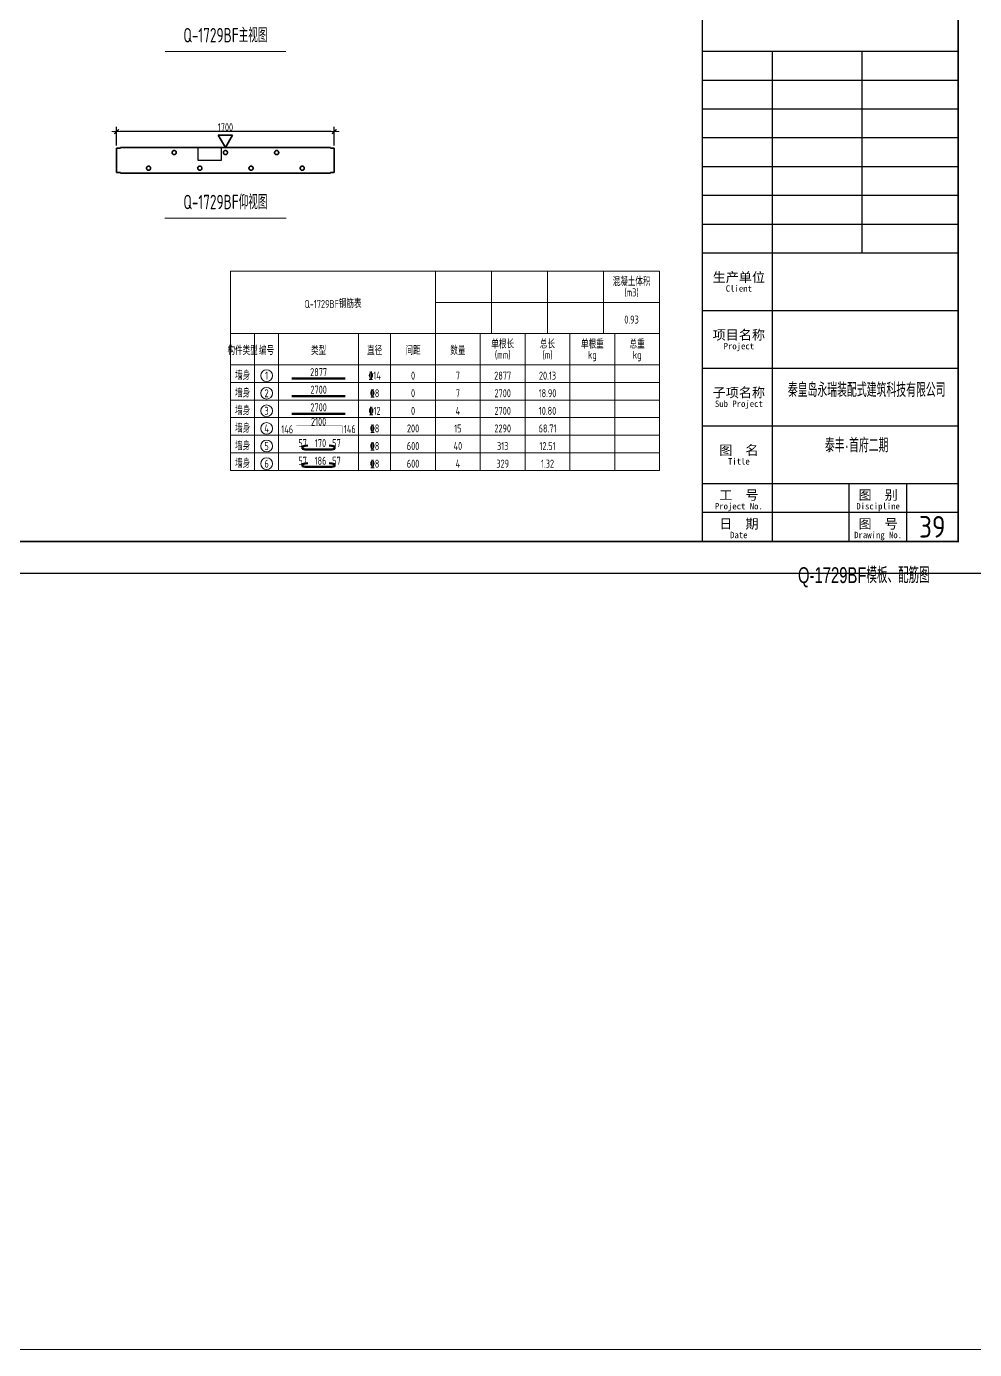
# Model space of a CAD drawing. Extents: x -85320 to 1679916, y -1321939 to 627.
# Drawn here: x 1052837 to 1082452, y -1211112 to -1169789 of the extents above; entities that cross this region are included whole.
import ezdxf
from ezdxf.enums import TextEntityAlignment as Align

# ---------------------------------------------------------------- set-up
doc = ezdxf.new("R2010")
doc.units = 0
doc.header["$LTSCALE"] = 1000
doc.linetypes.add('点划线', pattern=[1850, 1200, -300, 50, -300])
for name, color, linetype in [('BORDER', 7, 'Continuous'), ('TH', 7, 'Continuous'), ('Y-03墙-03预制墙钢筋', 1, 'Continuous'), ('图框文字', 7, 'Continuous'), ('打印线框', 7, 'Continuous'), ('拉模', 7, 'Continuous')]:
    doc.layers.add(name, color=color, linetype=linetype)
for name, color, linetype, lineweight in [('参数表文字', 7, 'Continuous', 18), ('参数表边线', 253, 'Continuous', 18), ('梁截面纵筋', 1, 'Continuous', 50), ('预制墙图名', 7, 'Continuous', 18), ('预制墙墙身水平筋', 130, 'Continuous', 18), ('预制墙详图孔洞', 9, '点划线', 18), ('预制墙详图标注', 3, 'Continuous', 18), ('预制墙详图轮廓', 3, 'Continuous', 35)]:
    doc.layers.add(name, color=color, linetype=linetype, lineweight=lineweight)
doc.styles.get("Standard").update_dxf_attribs({"font": 'gbenor.shx', "bigfont": 'gbcbig.shx'})
doc.styles.add('TSSD_Rein', font='Tssdeng.shx', dxfattribs={"width": 0.7, "bigfont": 'hztxt.shx'})
doc.styles.add('中西文等高字体', font='hztxt_e.shx', dxfattribs={"width": 0.7, "bigfont": 'hbhz.shx'})
doc.styles.add('样式 1', font='yjkeng.shx', dxfattribs={"width": 0.7, "bigfont": 'yjkchn.shx'})
doc.styles.add('样式 2', font='yjkeng.shx', dxfattribs={"width": 0.7, "bigfont": 'yjkchn.shx'})
doc.styles.add('设计院一', font='', dxfattribs={"width": 0.8})
doc.styles.get('设计院一').set_extended_font_data('SimSun')
doc.dimstyles.new('盈建科结构', dxfattribs={"dimscale": 100, "dimtxt": 2.5, "dimasz": 1, "dimexe": 1.5, "dimexo": 0.625, "dimgap": 0.1, "dimtad": 1, "dimdec": 0, "dimrnd": 1, "dimzin": 0, "dimdsep": 46, "dimtxsty": '样式 1', "dimblk": '_yjkbk', "dimblk1": 'ARCHTICK', "dimblk2": 'ARCHTICK', "dimcen": 0.09, "dimadec": 0, "dimazin": 0, "dimtfac": 1, "dimtdec": 4, "dimtix": 1, "dimtmove": 2, "dimatfit": 3, "dimfxl": 1, "dimtolj": 1, "dimtzin": 0, "dimarcsym": 0})

# ---------------------------------------------------------------- blocks, each defined once
blk = doc.blocks.new('_yjkbk')
blk.add_line((-1, 0), (1.5, 0))
blk.add_lwpolyline([(-0.7, -0.7, 0.5, 0.5, 0), (0.7, 0.7, 0.5, 0.5, 0)], format="xyseb")
blk = doc.blocks.new('*D4319')
at = {"layer": 'Defpoints', "color": 0, "transparency": 16777216}
for p in [(1055652, -1173072), (1055652, -1173572), (1062452, -1173572)]:
    blk.add_point(p, dxfattribs=at)
at = {"layer": '预制墙详图标注', "color": 0, "lineweight": -2, "transparency": 16777216}
for p, q in [((1055652, -1173509), (1055652, -1172922)), ((1062352, -1173072), (1055752, -1173072)), ((1062452, -1173509), (1062452, -1172922))]:
    blk.add_line(p, q, dxfattribs=at)
at = {"layer": '预制墙详图标注', "color": 0, "lineweight": -2, "transparency": 16777216, "xscale": 100, "yscale": 100, "zscale": 100, "rotation": 180}
blk.add_blockref('_yjkbk', (1055652, -1173072), dxfattribs=at)
at = {"layer": '预制墙详图标注', "color": 0, "lineweight": -2, "transparency": 16777216, "xscale": 100, "yscale": 100, "zscale": 100}
blk.add_blockref('_yjkbk', (1062452, -1173072), dxfattribs=at)
at = {"layer": '预制墙详图标注', "color": 0, "transparency": 16777216, "insert": (1059052, -1173062), "char_height": 250, "attachment_point": 8, "style": '样式 1'}
blk.add_mtext('\\A1;1700', dxfattribs=at)
blk = doc.blocks.new('_ArchTick')
at = {"color": 0, "linetype": 'ByBlock', "const_width": 0.4}
blk.add_lwpolyline([(-0.5, -0.5), (0.5, 0.5)], dxfattribs=at)
blk = doc.blocks.new('图框1')
at = {"color": 7}
for p, q in [((1433679, -783089), (1425679, -783089)), ((1425679, -783089), (1425679, -823089)), ((1426679, -786689), (1426679, -783089)), ((1427679, -786689), (1427679, -783089)), ((1433679, -783089), (1433679, -823089)), ((1433679, -823089), (1433679, -783089)), ((1433679, -783089), (1433679, -823089)), ((1433679, -823089), (1433679, -783089)), ((1433679, -783989), (1425679, -783989)), ((1433679, -784889), (1425679, -784889)), ((1433679, -785789), (1425679, -785789)), ((1433679, -786689), (1425679, -786689)), ((1433679, -794189), (1425679, -794189)), ((1433679, -800789), (1425679, -800789)), ((1433679, -804289), (1425679, -804289)), ((1433679, -807789), (1425679, -807789)), ((1427879, -814089), (1427879, -807789)), ((1430679, -814089), (1430679, -807789)), ((1433679, -808689), (1425679, -808689)), ((1433679, -809589), (1425679, -809589)), ((1433679, -810489), (1425679, -810489)), ((1433679, -811389), (1425679, -811389)), ((1433679, -812289), (1425679, -812289)), ((1433679, -813189), (1425679, -813189)), ((1433679, -814089), (1425679, -814089)), ((1427879, -823089), (1427879, -814089)), ((1433679, -814089), (1431691, -814089)), ((1433679, -815889), (1425679, -815889)), ((1433679, -817689), (1425679, -817689)), ((1433679, -819489), (1425679, -819489)), ((1433679, -821289), (1425679, -821289)), ((1430279, -823089), (1430279, -821289)), ((1432079, -823089), (1432079, -821289)), ((1433679, -822189), (1425679, -822189)), ((1425679, -823089), (1433679, -823089)), ((1425679, -823089), (1433679, -823089))]:
    blk.add_line(p, q, dxfattribs=at)
at = {"layer": 'BORDER', "const_width": 50}
blk.add_lwpolyline([(1377779, -823089), (1377779, -783089), (1433679, -783089), (1433679, -823089)], close=True, dxfattribs=at)
at = {"color": 7, "style": '设计院一'}
for s, height, p in [('版本', 300, (1426237, -786289)), ('日期', 300, (1427179, -786289)), ('修改原因或内容', 300, (1430679, -786289)), ('Rev.', 200, (1426237, -786589)), ('Date', 200, (1427179, -786589)), ('Reason or Content', 200, (1430679, -786589)), ('生产单位', 300, (1426829, -814989)), ('Client', 200, (1426829, -815289)), ('项目名称', 300, (1426829, -816789)), ('Project', 200, (1426829, -817089)), ('子项名称', 300, (1426829, -818589)), ('Sub Project', 200, (1426829, -818889)), ('图  名', 300, (1426829, -820389)), ('Title', 200, (1426829, -820689)), ('工  号', 300, (1426829, -821789)), ('图  别', 300, (1431179, -821789)), ('Project No.', 200, (1426829, -822089)), ('Discipline', 200, (1431179, -822089)), ('日  期', 300, (1426829, -822689)), ('图  号', 300, (1431179, -822689)), ('Date', 200, (1426829, -822989)), ('Drawing No.', 200, (1431179, -822989))]:
    blk.add_text(s, height=height, dxfattribs=at).set_placement(p, align=Align.CENTER)
for s, height, p in [('审图章', 300, (1425879, -786989)), ('Trial Stamp', 200, (1427243, -786989)), ('设计单位', 300, (1425879, -794489)), ('Design Institute', 200, (1427708, -794489)), ('出图专用章', 300, (1425879, -801089)), ('Release Stamp', 200, (1428118, -801089))]:
    blk.add_text(s, height=height, dxfattribs=at).set_placement(p, align=Align.MIDDLE_LEFT)
at = {"layer": 'TH', "color": 2, "style": '中西文等高字体', "width": 0.7}
for s, p in [('秦皇岛永瑞装配式建筑科技有限公司', (1428359, -818709)), ('泰丰·首府二期', (1429517, -820439))]:
    blk.add_text(s, height=440, dxfattribs=at).set_placement(p, align=Align.BOTTOM_LEFT)

msp = doc.modelspace()

# ---------------------------------------------------------------- linework, layer by layer
at = {"layer": 'Y-03墙-03预制墙钢筋', "const_width": 6.4}
msp.add_lwpolyline([(1062696.253, -1182264.726), (1061266.553, -1182264.726, 0.414213562), (1061256.953, -1182274.326), (1061256.953, -1182498.749, 0.414213562), (1061266.553, -1182508.349), (1062696.253, -1182508.349, 0.414213562), (1062705.853, -1182498.749), (1062705.853, -1182274.326, 0.414213562)], format="xyb", close=True, dxfattribs=at)
at = {"layer": '参数表文字', "lineweight": 18}
for centre in [(1060338.323, -1180694.244), (1060338.323, -1181244.244), (1060338.323, -1181794.244), (1060338.323, -1182344.244), (1060338.323, -1182894.244), (1060338.323, -1183444.244)]:
    msp.add_circle(centre, 183.333, dxfattribs=at)
at = {"layer": '参数表边线', "lineweight": 18}
for p, q in [((1059213.323, -1179381.744), (1059213.323, -1177431.744)), ((1059213.323, -1177431.744), (1065613.323, -1177431.744)), ((1065613.323, -1179381.744), (1065613.323, -1177431.744)), ((1065613.323, -1178406.744), (1065613.323, -1177431.744)), ((1065613.323, -1177431.744), (1067363.323, -1177431.744)), ((1067363.323, -1178406.744), (1067363.323, -1177431.744)), ((1067363.323, -1177431.744), (1069113.323, -1177431.744)), ((1069113.323, -1178406.744), (1069113.323, -1177431.744)), ((1069113.323, -1177431.744), (1070863.323, -1177431.744)), ((1070863.323, -1178406.744), (1070863.323, -1177431.744)), ((1070863.323, -1177431.744), (1072613.323, -1177431.744)), ((1072613.323, -1178406.744), (1072613.323, -1177431.744)), ((1065613.323, -1179381.744), (1065613.323, -1178406.744)), ((1065613.323, -1178406.744), (1067363.323, -1178406.744)), ((1067363.323, -1179381.744), (1067363.323, -1178406.744)), ((1067363.323, -1178406.744), (1069113.323, -1178406.744)), ((1069113.323, -1179381.744), (1069113.323, -1178406.744)), ((1069113.323, -1178406.744), (1070863.323, -1178406.744)), ((1070863.323, -1179381.744), (1070863.323, -1178406.744)), ((1070863.323, -1178406.744), (1072613.323, -1178406.744)), ((1072613.323, -1179381.744), (1072613.323, -1178406.744)), ((1059213.323, -1179381.744), (1059963.323, -1179381.744)), ((1059213.323, -1179381.744), (1059213.323, -1180356.744)), ((1059963.323, -1179381.744), (1060713.323, -1179381.744)), ((1059963.323, -1179381.744), (1059963.323, -1180356.744)), ((1060713.323, -1179381.744), (1063213.323, -1179381.744)), ((1060713.323, -1179381.744), (1060713.323, -1180356.744)), ((1063213.323, -1179381.744), (1064213.323, -1179381.744)), ((1063213.323, -1179381.744), (1063213.323, -1180356.744)), ((1064213.323, -1179381.744), (1065613.323, -1179381.744)), ((1064213.323, -1179381.744), (1064213.323, -1180356.744)), ((1065613.323, -1179381.744), (1067013.323, -1179381.744)), ((1065613.323, -1179381.744), (1065613.323, -1180356.744)), ((1067013.323, -1179381.744), (1068413.323, -1179381.744)), ((1067013.323, -1179381.744), (1067013.323, -1180356.744)), ((1068413.323, -1179381.744), (1069813.323, -1179381.744)), ((1068413.323, -1179381.744), (1068413.323, -1180356.744)), ((1069813.323, -1179381.744), (1071213.323, -1179381.744)), ((1069813.323, -1179381.744), (1069813.323, -1180356.744)), ((1071213.323, -1179381.744), (1072613.323, -1179381.744)), ((1071213.323, -1179381.744), (1071213.323, -1180356.744)), ((1072613.323, -1179381.744), (1072613.323, -1180356.744)), ((1059213.323, -1180356.744), (1059963.323, -1180356.744)), ((1059213.323, -1180356.744), (1059213.323, -1180906.744)), ((1059963.323, -1180356.744), (1060713.323, -1180356.744)), ((1059963.323, -1180356.744), (1059963.323, -1180906.744)), ((1060713.323, -1180356.744), (1063213.323, -1180356.744)), ((1060713.323, -1180356.744), (1060713.323, -1180906.744)), ((1063213.323, -1180356.744), (1064213.323, -1180356.744)), ((1063213.323, -1180356.744), (1063213.323, -1180906.744)), ((1064213.323, -1180356.744), (1065613.323, -1180356.744)), ((1064213.323, -1180356.744), (1064213.323, -1180906.744)), ((1065613.323, -1180356.744), (1067013.323, -1180356.744)), ((1065613.323, -1180356.744), (1065613.323, -1180906.744)), ((1067013.323, -1180356.744), (1068413.323, -1180356.744)), ((1067013.323, -1180356.744), (1067013.323, -1180906.744)), ((1068413.323, -1180356.744), (1069813.323, -1180356.744)), ((1068413.323, -1180356.744), (1068413.323, -1180906.744)), ((1069813.323, -1180356.744), (1071213.323, -1180356.744)), ((1069813.323, -1180356.744), (1069813.323, -1180906.744)), ((1071213.323, -1180356.744), (1072613.323, -1180356.744)), ((1071213.323, -1180356.744), (1071213.323, -1180906.744)), ((1072613.323, -1180356.744), (1072613.323, -1180906.744)), ((1059213.323, -1180906.744), (1059963.323, -1180906.744)), ((1059213.323, -1180906.744), (1059213.323, -1181456.744)), ((1059963.323, -1180906.744), (1060713.323, -1180906.744)), ((1059963.323, -1180906.744), (1059963.323, -1181456.744)), ((1060713.323, -1180906.744), (1063213.323, -1180906.744)), ((1060713.323, -1180906.744), (1060713.323, -1181456.744)), ((1063213.323, -1180906.744), (1064213.323, -1180906.744)), ((1063213.323, -1180906.744), (1063213.323, -1181456.744)), ((1064213.323, -1180906.744), (1065613.323, -1180906.744)), ((1064213.323, -1180906.744), (1064213.323, -1181456.744)), ((1065613.323, -1180906.744), (1067013.323, -1180906.744)), ((1065613.323, -1180906.744), (1065613.323, -1181456.744)), ((1067013.323, -1180906.744), (1068413.323, -1180906.744)), ((1067013.323, -1180906.744), (1067013.323, -1181456.744)), ((1068413.323, -1180906.744), (1069813.323, -1180906.744)), ((1068413.323, -1180906.744), (1068413.323, -1181456.744)), ((1069813.323, -1180906.744), (1071213.323, -1180906.744)), ((1069813.323, -1180906.744), (1069813.323, -1181456.744)), ((1071213.323, -1180906.744), (1072613.323, -1180906.744)), ((1071213.323, -1180906.744), (1071213.323, -1181456.744)), ((1072613.323, -1180906.744), (1072613.323, -1181456.744)), ((1059213.323, -1181456.744), (1059963.323, -1181456.744)), ((1059213.323, -1181456.744), (1059213.323, -1182006.744)), ((1059963.323, -1181456.744), (1060713.323, -1181456.744)), ((1059963.323, -1181456.744), (1059963.323, -1182006.744)), ((1060713.323, -1181456.744), (1063213.323, -1181456.744)), ((1060713.323, -1181456.744), (1060713.323, -1182006.744)), ((1063213.323, -1181456.744), (1064213.323, -1181456.744)), ((1063213.323, -1181456.744), (1063213.323, -1182006.744)), ((1064213.323, -1181456.744), (1065613.323, -1181456.744)), ((1064213.323, -1181456.744), (1064213.323, -1182006.744)), ((1065613.323, -1181456.744), (1067013.323, -1181456.744)), ((1065613.323, -1181456.744), (1065613.323, -1182006.744)), ((1067013.323, -1181456.744), (1068413.323, -1181456.744)), ((1067013.323, -1181456.744), (1067013.323, -1182006.744)), ((1068413.323, -1181456.744), (1069813.323, -1181456.744)), ((1068413.323, -1181456.744), (1068413.323, -1182006.744)), ((1069813.323, -1181456.744), (1071213.323, -1181456.744)), ((1069813.323, -1181456.744), (1069813.323, -1182006.744)), ((1071213.323, -1181456.744), (1072613.323, -1181456.744)), ((1071213.323, -1181456.744), (1071213.323, -1182006.744)), ((1072613.323, -1181456.744), (1072613.323, -1182006.744)), ((1059213.323, -1182006.744), (1059963.323, -1182006.744)), ((1059213.323, -1182006.744), (1059213.323, -1182556.744)), ((1059963.323, -1182006.744), (1060713.323, -1182006.744)), ((1059963.323, -1182006.744), (1059963.323, -1182556.744)), ((1060713.323, -1182006.744), (1063213.323, -1182006.744)), ((1060713.323, -1182006.744), (1060713.323, -1182556.744)), ((1063213.323, -1182006.744), (1064213.323, -1182006.744)), ((1063213.323, -1182006.744), (1063213.323, -1182556.744)), ((1064213.323, -1182006.744), (1065613.323, -1182006.744)), ((1064213.323, -1182006.744), (1064213.323, -1182556.744)), ((1065613.323, -1182006.744), (1067013.323, -1182006.744)), ((1065613.323, -1182006.744), (1065613.323, -1182556.744)), ((1067013.323, -1182006.744), (1068413.323, -1182006.744)), ((1067013.323, -1182006.744), (1067013.323, -1182556.744)), ((1068413.323, -1182006.744), (1069813.323, -1182006.744)), ((1068413.323, -1182006.744), (1068413.323, -1182556.744)), ((1069813.323, -1182006.744), (1071213.323, -1182006.744)), ((1069813.323, -1182006.744), (1069813.323, -1182556.744)), ((1071213.323, -1182006.744), (1072613.323, -1182006.744)), ((1071213.323, -1182006.744), (1071213.323, -1182556.744)), ((1072613.323, -1182006.744), (1072613.323, -1182556.744)), ((1059213.323, -1182556.744), (1059963.323, -1182556.744)), ((1059213.323, -1182556.744), (1059213.323, -1183106.744)), ((1059963.323, -1182556.744), (1060713.323, -1182556.744)), ((1059963.323, -1182556.744), (1059963.323, -1183106.744)), ((1060713.323, -1182556.744), (1063213.323, -1182556.744)), ((1060713.323, -1182556.744), (1060713.323, -1183106.744)), ((1063213.323, -1182556.744), (1064213.323, -1182556.744)), ((1063213.323, -1182556.744), (1063213.323, -1183106.744)), ((1064213.323, -1182556.744), (1065613.323, -1182556.744)), ((1064213.323, -1182556.744), (1064213.323, -1183106.744)), ((1065613.323, -1182556.744), (1067013.323, -1182556.744)), ((1065613.323, -1182556.744), (1065613.323, -1183106.744)), ((1067013.323, -1182556.744), (1068413.323, -1182556.744)), ((1067013.323, -1182556.744), (1067013.323, -1183106.744)), ((1068413.323, -1182556.744), (1069813.323, -1182556.744)), ((1068413.323, -1182556.744), (1068413.323, -1183106.744)), ((1069813.323, -1182556.744), (1071213.323, -1182556.744)), ((1069813.323, -1182556.744), (1069813.323, -1183106.744)), ((1071213.323, -1182556.744), (1072613.323, -1182556.744)), ((1071213.323, -1182556.744), (1071213.323, -1183106.744)), ((1072613.323, -1182556.744), (1072613.323, -1183106.744)), ((1059213.323, -1183106.744), (1059963.323, -1183106.744)), ((1059213.323, -1183106.744), (1059213.323, -1183656.744)), ((1059963.323, -1183106.744), (1060713.323, -1183106.744)), ((1059963.323, -1183106.744), (1059963.323, -1183656.744)), ((1060713.323, -1183106.744), (1063213.323, -1183106.744)), ((1060713.323, -1183106.744), (1060713.323, -1183656.744)), ((1063213.323, -1183106.744), (1064213.323, -1183106.744)), ((1063213.323, -1183106.744), (1063213.323, -1183656.744)), ((1064213.323, -1183106.744), (1065613.323, -1183106.744)), ((1064213.323, -1183106.744), (1064213.323, -1183656.744)), ((1065613.323, -1183106.744), (1067013.323, -1183106.744)), ((1065613.323, -1183106.744), (1065613.323, -1183656.744)), ((1067013.323, -1183106.744), (1068413.323, -1183106.744)), ((1067013.323, -1183106.744), (1067013.323, -1183656.744)), ((1068413.323, -1183106.744), (1069813.323, -1183106.744)), ((1068413.323, -1183106.744), (1068413.323, -1183656.744)), ((1069813.323, -1183106.744), (1071213.323, -1183106.744)), ((1069813.323, -1183106.744), (1069813.323, -1183656.744)), ((1071213.323, -1183106.744), (1072613.323, -1183106.744)), ((1071213.323, -1183106.744), (1071213.323, -1183656.744)), ((1072613.323, -1183106.744), (1072613.323, -1183656.744)), ((1059213.323, -1183656.744), (1059963.323, -1183656.744)), ((1059963.323, -1183656.744), (1060713.323, -1183656.744)), ((1060713.323, -1183656.744), (1063213.323, -1183656.744)), ((1063213.323, -1183656.744), (1064213.323, -1183656.744)), ((1064213.323, -1183656.744), (1065613.323, -1183656.744)), ((1065613.323, -1183656.744), (1067013.323, -1183656.744)), ((1067013.323, -1183656.744), (1068413.323, -1183656.744)), ((1068413.323, -1183656.744), (1069813.323, -1183656.744)), ((1069813.323, -1183656.744), (1071213.323, -1183656.744)), ((1071213.323, -1183656.744), (1072613.323, -1183656.744))]:
    msp.add_line(p, q, dxfattribs=at)
at = {"layer": '打印线框', "color": 1}
msp.add_lwpolyline([(1023539.777, -1186871.679), (1023539.777, -1144871.679), (1082939.777, -1144871.679), (1082939.777, -1186871.679)], close=True, dxfattribs=at)
at = {"layer": '拉模', "color": 6}
msp.add_lwpolyline([(1058921.876, -1173971.566), (1058201.876, -1173971.566), (1058201.876, -1173571.566), (1058921.876, -1173571.566)], close=True, dxfattribs=at)
at = {"layer": '梁截面纵筋', "lineweight": 50}
for points in [[(1061129.99, -1180785.91), (1062796.656, -1180785.91)], [(1061129.99, -1181335.91), (1062796.656, -1181335.91)], [(1061129.99, -1181885.91), (1062796.656, -1181885.91)], [(1061629.99, -1182878.392), (1061546.656, -1182885.267), (1061463.323, -1182907.267), (1061463.323, -1182976.017), (1061546.656, -1182998.017), (1062379.99, -1182998.017), (1062463.323, -1182976.017), (1062463.323, -1182907.267), (1062379.99, -1182885.267), (1062296.656, -1182878.392)], [(1061629.99, -1183428.392), (1061546.656, -1183435.267), (1061463.323, -1183457.267), (1061463.323, -1183526.017), (1061546.656, -1183548.017), (1062379.99, -1183548.017), (1062463.323, -1183526.017), (1062463.323, -1183457.267), (1062379.99, -1183435.267), (1062296.656, -1183428.392)]]:
    msp.add_lwpolyline(points, dxfattribs=at)
at = {"layer": '预制墙图名', "lineweight": 18}
for p, q in [((1060938.786, -1170569.7), (1057164.991, -1170569.7)), ((1060944.691, -1175779.7), (1057159.086, -1175779.7))]:
    msp.add_line(p, q, dxfattribs=at)
at = {"layer": '预制墙墙身水平筋', "color": 4}
msp.add_lwpolyline([(993126.888, -1050834.805), (1679915.705, -1050834.805), (1679915.705, -1211112.227), (993126.888, -1211112.227)], close=True, dxfattribs=at)
at = {"layer": '预制墙详图孔洞', "lineweight": 35, "const_width": 0.18}
for points in [[(1056705.328, -1174173.515), (1056527.889, -1173948.019), (1056527.889, -1173571.566), (1056391.889, -1173571.566), (1056391.889, -1173995.112), (1056598.449, -1174257.616)], [(1057519.889, -1173727.566), (1057519.889, -1173571.566), (1057383.889, -1173571.566), (1057383.889, -1173727.566)], [(1058305.328, -1174173.515), (1058127.889, -1173948.019), (1058127.889, -1173571.566), (1057991.889, -1173571.566), (1057991.889, -1173995.112), (1058198.449, -1174257.616)], [(1059119.889, -1173727.566), (1059119.889, -1173571.566), (1058983.889, -1173571.566), (1058983.889, -1173727.566)], [(1059905.328, -1174173.515), (1059727.889, -1173948.019), (1059727.889, -1173571.566), (1059591.889, -1173571.566), (1059591.889, -1173995.112), (1059798.449, -1174257.616)], [(1060719.889, -1173727.566), (1060719.889, -1173571.566), (1060583.889, -1173571.566), (1060583.889, -1173727.566)], [(1061505.328, -1174173.515), (1061327.889, -1173948.019), (1061327.889, -1173571.566), (1061191.889, -1173571.566), (1061191.889, -1173995.112), (1061398.449, -1174257.616)]]:
    msp.add_lwpolyline(points, close=True, dxfattribs=at)
at = {"layer": '预制墙详图孔洞', "lineweight": 35}
for centre in [(1057451.889, -1173727.566), (1059051.889, -1173727.566), (1060651.889, -1173727.566), (1056651.889, -1174215.566), (1058251.889, -1174215.566), (1059851.889, -1174215.566), (1061451.889, -1174215.566)]:
    msp.add_circle(centre, 64, dxfattribs=at)
at = {"layer": '预制墙详图标注', "lineweight": 35}
for p, q in [((1059051.889, -1173571.566), (1058826.889, -1173181.854)), ((1058826.889, -1173181.854), (1059276.889, -1173181.854)), ((1059051.889, -1173571.566), (1059276.889, -1173181.854))]:
    msp.add_line(p, q, dxfattribs=at)
at = {"layer": '预制墙详图轮廓', "lineweight": 35}
for p, q in [((1062331.889, -1173571.566), (1055771.889, -1173571.566)), ((1055771.889, -1173571.566), (1055771.889, -1173591.566)), ((1062331.889, -1173591.566), (1062331.889, -1173571.566)), ((1055771.889, -1173591.566), (1055651.889, -1173591.566)), ((1055651.889, -1173591.566), (1055651.889, -1174351.566)), ((1062451.889, -1173591.566), (1062331.889, -1173591.566)), ((1062451.889, -1174351.566), (1062451.889, -1173591.566)), ((1055651.889, -1174351.566), (1055771.889, -1174351.566)), ((1055771.889, -1174351.566), (1055771.889, -1174371.566)), ((1062331.889, -1174371.566), (1055771.889, -1174371.566)), ((1062331.889, -1174371.566), (1062331.889, -1174351.566)), ((1062331.889, -1174351.566), (1062451.889, -1174351.566))]:
    msp.add_line(p, q, dxfattribs=at)

# ---------------------------------------------------------------- block references
at = {"layer": '拉模', "color": 3}
msp.add_blockref('图框1', (-351739.171, -362782.985), dxfattribs=at)

# ---------------------------------------------------------------- texts
at = {"layer": '参数表文字', "linetype": 'Continuous', "style": 'TSSD_Rein', "width": 0.7}
for s, p in [('混凝土体积', (1071738.323, -1177969.244)), ('单根长', (1067713.323, -1179919.244)), ('总长', (1069113.323, -1179919.244)), ('单根重', (1070513.323, -1179919.244)), ('总重', (1071913.323, -1179919.244))]:
    msp.add_text(s, height=250, dxfattribs=at).set_placement(p, align=Align.BOTTOM_CENTER)
for s, p in [('(m3)', (1071738.323, -1177969.244)), ('(mm)', (1067713.323, -1179919.244)), ('(m)', (1069113.323, -1179919.244)), ('kg', (1070513.323, -1179919.244)), ('kg', (1071913.323, -1179919.244))]:
    msp.add_text(s, height=250, dxfattribs=at).set_placement(p, align=Align.TOP_CENTER)
for s, p in [('Q-1729BF钢筋表', (1062413.323, -1178456.744)), ('0.93', (1071738.323, -1178944.244)), ('构件类型', (1059588.323, -1179919.244)), ('编号', (1060338.323, -1179919.244)), ('类型', (1061963.323, -1179919.244)), ('直径', (1063713.323, -1179919.244)), ('间距', (1064913.323, -1179919.244)), ('数量', (1066313.323, -1179919.244)), ('墙身', (1059588.323, -1180694.244)), ('1', (1060338.323, -1180694.244)), ('2877', (1061963.323, -1180584.244)), ('%%13214', (1063713.323, -1180694.244)), ('0', (1064913.323, -1180694.244)), ('7', (1066313.323, -1180694.244)), ('2877', (1067713.323, -1180694.244)), ('20.13', (1069113.323, -1180694.244)), ('2700', (1061963.323, -1181134.244)), ('墙身', (1059588.323, -1181244.244)), ('2', (1060338.323, -1181244.244)), ('%%1328', (1063713.323, -1181244.244)), ('0', (1064913.323, -1181244.244)), ('7', (1066313.323, -1181244.244)), ('2700', (1067713.323, -1181244.244)), ('18.90', (1069113.323, -1181244.244)), ('墙身', (1059588.323, -1181794.244)), ('3', (1060338.323, -1181794.244)), ('2700', (1061963.323, -1181684.244)), ('%%13212', (1063713.323, -1181794.244)), ('0', (1064913.323, -1181794.244)), ('4', (1066313.323, -1181794.244)), ('2700', (1067713.323, -1181794.244)), ('10.80', (1069113.323, -1181794.244)), ('墙身', (1059588.323, -1182344.244)), ('4', (1060338.323, -1182344.244)), ('146', (1060981.854, -1182371.129)), ('2100', (1061963.323, -1182132.34)), ('146', (1062936.566, -1182362.95)), ('%%1328', (1063713.323, -1182344.244)), ('200', (1064913.323, -1182344.244)), ('15', (1066313.323, -1182344.244)), ('2290', (1067713.323, -1182344.244)), ('68.71', (1069113.323, -1182344.244)), ('墙身', (1059588.323, -1182894.244)), ('5', (1060338.323, -1182894.244)), ('57', (1061463.323, -1182802.577)), (' 170', (1061963.323, -1182802.577)), (' 57', (1062463.323, -1182802.577)), ('%%1328', (1063713.323, -1182894.244)), ('600', (1064913.323, -1182894.244)), ('40', (1066313.323, -1182894.244)), ('313', (1067713.323, -1182894.244)), ('12.51', (1069113.323, -1182894.244)), ('墙身', (1059588.323, -1183444.244)), ('6', (1060338.323, -1183444.244)), ('57', (1061463.323, -1183352.577)), (' 186', (1061963.323, -1183352.577)), (' 57', (1062463.323, -1183352.577)), ('%%1328', (1063713.323, -1183444.244)), ('600', (1064913.323, -1183444.244)), ('4', (1066313.323, -1183444.244)), ('329', (1067713.323, -1183444.244)), ('1.32', (1069113.323, -1183444.244))]:
    msp.add_text(s, height=250, dxfattribs=at).set_placement(p, align=Align.MIDDLE_CENTER)
at = {"layer": '图框文字', "color": 2, "style": '中西文等高字体', "width": 0.7}
msp.add_text('Q-1729BF模板、配筋图', height=495, dxfattribs=at).set_placement((1076937.278, -1187321.697), align=Align.BOTTOM_LEFT)
at = {"layer": '拉模', "color": 3}
msp.add_text('39', height=673.8429, dxfattribs=at).set_placement((1080718.213, -1185752.566))
at = {"layer": '预制墙图名', "linetype": 'Continuous', "style": '样式 2', "width": 0.7}
for s, p in [('Q-1729BF主视图', (1059051.889, -1170421.566)), ('Q-1729BF仰视图', (1059051.889, -1175631.566))]:
    msp.add_text(s, height=450, dxfattribs=at).set_placement(p, align=Align.BOTTOM_CENTER)

# ---------------------------------------------------------------- dimensions: what is measured, and where the dimension line sits
at = {"layer": '预制墙详图标注'}
dim = msp.add_aligned_dim(p1=(1062451.889, -1173571.566), p2=(1055651.889, -1173571.566), distance=-500, dimstyle='盈建科结构', override={"dimscale": 100, "dimtxt": 2.5, "dimasz": 1, "dimexe": 1.5, "dimexo": 0.625, "dimgap": 0.1, "dimtad": 1, "dimlfac": 0.25, "dimrnd": 5, "dimdle": 0, "dimtix": 1, "dimfxlon": 0}, dxfattribs=at)
dim.commit()
dim.dimension.update_dxf_attribs({"geometry": '*D4319', "text_midpoint": (1059051.889, -1172936.566)})

doc.saveas('drawing.dxf')
